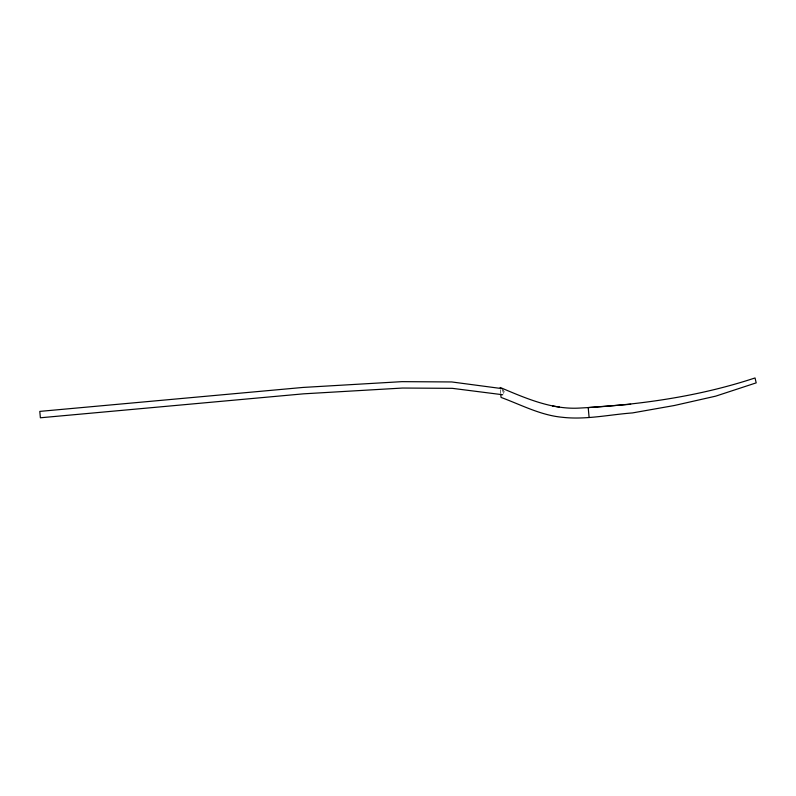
<?xml version="1.0" encoding="UTF-8"?>
<svg xmlns="http://www.w3.org/2000/svg" width="796" height="796" viewBox="0 0 796 796"><rect width="100%" height="100%" fill="white"/><g stroke="black" fill="none" stroke-linecap="round" stroke-linejoin="round"><path stroke-width="0.6" stroke-dasharray="3.98 2.98" d="M502.505 388.597L505.778 394.736M502.395 389.672L503.958 394.896M500.336 389.672L500.644 392.995"/><path stroke-width="1.19" d="M500.137 387.463C525.241 398.03 551.29 409.622 579.199 408.089C638.69 404.965 698.331 396.726 755.036 377.951L756.2 382.866L715.694 396.149L674.262 405.522L632.442 412.925C609.109 414.666 585.727 419.99 562.255 417.273C540.603 415.263 521.131 404.816 501.042 397.423L500.744 394.1M502.087 388.627L451.73 381.951L401.95 381.652L302.968 387.443L39.8 411.393L40.377 417.781L303.545 393.831L402.527 388.04L452.307 388.339L502.734 394.746M552.603 406.01L559.409 407.035M630.661 404.278L588.204 407.562L589.11 417.512"/></g></svg>
